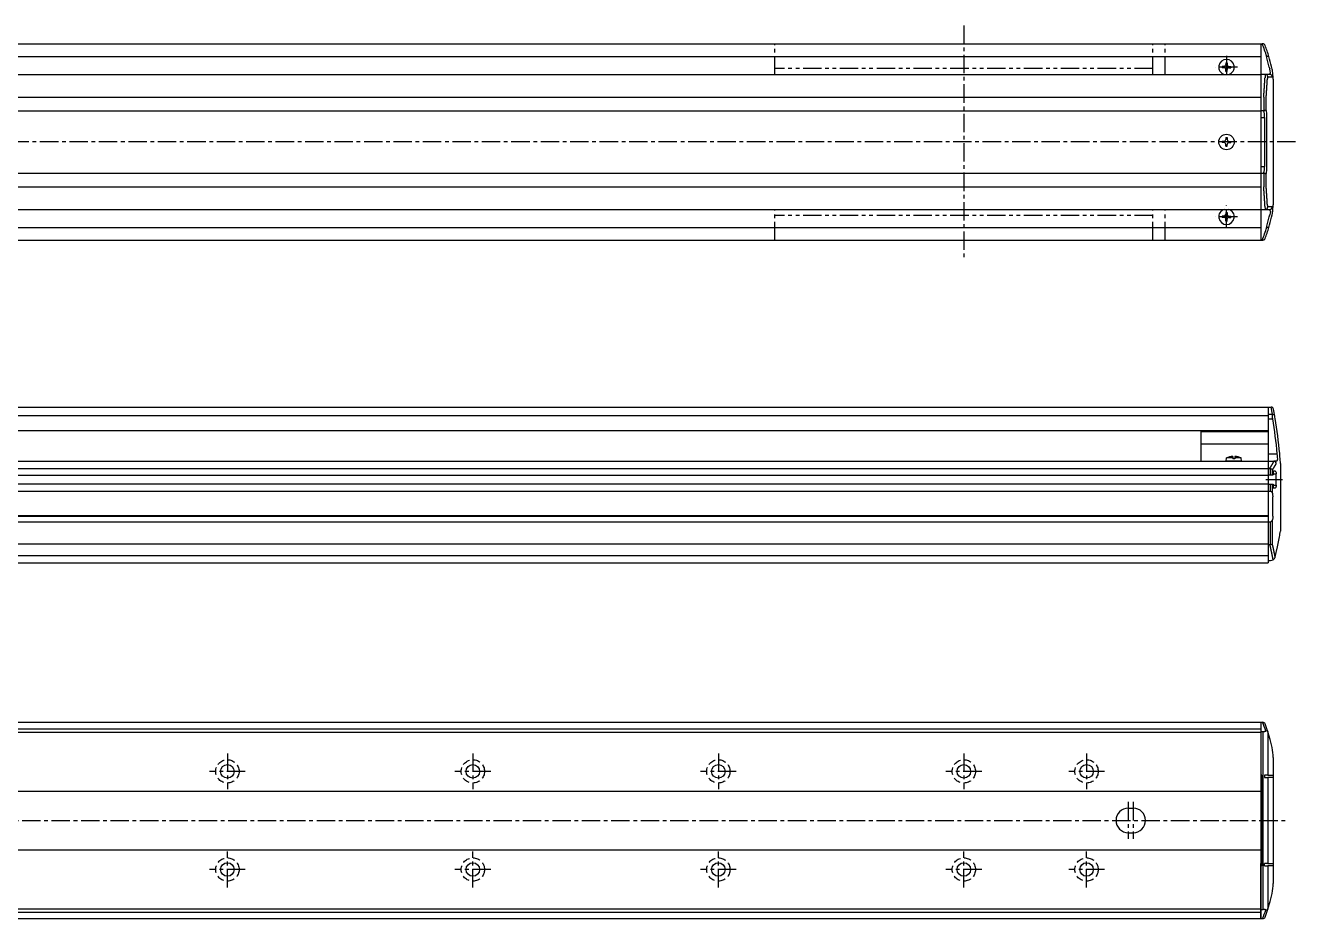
# Model space of a CAD drawing. Extents: x -708 to 334, y 167 to 576.
# Drawn here: x -183 to 334, y 212 to 576 of the extents above; entities that cross this region are included whole.
import ezdxf

# ---------------------------------------------------------------- set-up
doc = ezdxf.new("R2010")
doc.units = 0
for name, pattern in [('CENTER', [12, 7.5, -1.5, 1.5, -1.5]), ('DASHED', [4.5, 3, -1.5]), ('PHANTOM', [15, 7.5, -1.5, 1.5, -1.5, 1.5, -1.5])]:
    doc.linetypes.add(name, pattern=pattern)
doc.layers.get('0').update_dxf_attribs({"linetype": 'CONTINUOUS'})
doc.layers.add('CENTER', color=1, linetype='CENTER')

# ---------------------------------------------------------------- blocks, each defined once
blk = doc.blocks.new('DTL0004')
at = {"color": 0, "linetype": 'CONTINUOUS'}
for p, q in [((-3.15, 0), (-3.04, 1.3)), ((3.15, 0), (-3.15, 0)), ((-0.4, 1.3), (-3.04, 1.3)), ((-0.4, 1.89), (-0.4, 0.9)), ((0.4, 0.9), (-0.4, 0.9)), ((0.4, 1.89), (0.4, 0.9)), ((3.04, 1.3), (0.4, 1.3)), ((3.15, 0), (3.04, 1.3))]:
    blk.add_line(p, q, dxfattribs=at)
for start, end in [(92.8723, 112.3565), (67.6435, 87.1277)]:
    blk.add_arc((0, -6.08), 7.98, start, end, dxfattribs=at)
at = {"color": 0}
blk.add_point((0, 0), dxfattribs=at)
blk.add_point((0, 0), dxfattribs=at)

msp = doc.modelspace()

# ---------------------------------------------------------------- linework, layer by layer
at = {"color": 7, "linetype": 'CONTINUOUS'}
for p, q in [((-537.79, 568.36), (320.21, 568.36)), ((320.21, 568.36), (320.21, 488.36)), ((320.21, 568.36), (320.79, 568.36)), ((320.99, 568.36), (320.79, 568.36)), ((-223.79, 563.16), (320.21, 563.16)), ((304.46, 559.11), (304.46, 558.61)), ((305.21, 559.11), (304.46, 559.11)), ((305.96, 560.61), (305.96, 559.86)), ((305.96, 560.61), (306.46, 560.61)), ((306.46, 560.61), (306.46, 559.86)), ((307.2, 559.11), (307.96, 559.11)), ((307.96, 559.11), (307.96, 558.61)), ((322.6, 563.19), (322.45, 563.17)), ((323.59, 558.86), (323.81, 558.13)), ((324.79, 558.09), (324.57, 559.08)), ((-537.79, 555.86), (320.21, 555.86)), ((305.21, 558.61), (304.46, 558.61)), ((305.96, 557.11), (305.96, 557.87)), ((305.96, 557.11), (306.46, 557.11)), ((306.46, 557.11), (306.46, 557.87)), ((307.2, 558.61), (307.96, 558.61)), ((323.88, 555.86), (320.21, 555.86)), ((323.04, 554.86), (324.87, 554.86)), ((325.11, 555.98), (325.11, 555.99)), ((325.21, 554.01), (325.21, 502.71)), ((-537.79, 546.63), (320.21, 546.63)), ((321.39, 546.61), (321.4, 546.61)), ((321.4, 546.61), (321.4, 541.12)), ((322.38, 541.7), (322.38, 546.44)), ((-537.79, 541.1), (320.21, 541.1)), ((320.21, 541.11), (321.29, 541.11)), ((320.21, 538.36), (321.72, 538.36)), ((321.4, 541.12), (321.29, 541.11)), ((321.72, 538.36), (321.72, 518.36)), ((322.71, 518.36), (322.71, 538.36)), ((304.46, 528.61), (304.46, 528.11)), ((305.21, 528.61), (304.46, 528.61)), ((305.21, 528.11), (304.46, 528.11)), ((305.96, 530.11), (305.96, 529.36)), ((305.96, 530.11), (306.46, 530.11)), ((306.46, 530.11), (306.46, 529.36)), ((307.2, 528.61), (307.96, 528.61)), ((307.2, 528.11), (307.96, 528.11)), ((307.96, 528.61), (307.96, 528.11)), ((305.96, 526.61), (305.96, 527.37)), ((305.96, 526.61), (306.46, 526.61)), ((306.46, 526.61), (306.46, 527.37)), ((320.21, 518.36), (321.72, 518.36)), ((-537.79, 515.63), (320.21, 515.63)), ((320.21, 515.61), (321.29, 515.61)), ((321.29, 515.61), (321.4, 515.61)), ((321.4, 515.61), (321.4, 510.11)), ((322.38, 510.29), (322.38, 515.02)), ((-537.79, 510.09), (320.21, 510.09)), ((321.4, 510.11), (321.39, 510.11)), ((-537.79, 500.86), (320.21, 500.86)), ((304.46, 498.11), (304.46, 497.61)), ((305.21, 498.11), (304.46, 498.11)), ((305.21, 497.61), (304.46, 497.61)), ((305.96, 499.61), (305.96, 498.86)), ((305.96, 499.61), (306.46, 499.61)), ((305.96, 496.11), (305.96, 496.87)), ((306.46, 499.61), (306.46, 498.86)), ((306.46, 496.11), (306.46, 496.87)), ((307.2, 498.11), (307.96, 498.11)), ((307.2, 497.61), (307.96, 497.61)), ((307.96, 498.11), (307.96, 497.61)), ((320.21, 500.86), (323.88, 500.86)), ((324.87, 501.86), (323.04, 501.86)), ((323.59, 497.86), (323.81, 498.6)), ((324.57, 497.64), (324.79, 498.64)), ((325.11, 500.73), (325.11, 500.75)), ((-223.79, 493.56), (320.21, 493.56)), ((305.96, 496.11), (306.46, 496.11)), ((322.6, 493.54), (322.45, 493.56)), ((-537.79, 488.36), (320.21, 488.36)), ((320.21, 488.36), (320.79, 488.36)), ((320.79, 488.36), (320.99, 488.36)), ((-223.79, 420.28), (323.21, 420.28)), ((323.21, 420.28), (323.21, 357.78)), ((323.21, 420.28), (323.21, 410.78)), ((323.21, 420.28), (324.39, 420.28)), ((323.21, 420.28), (323.21, 410.78)), ((324.4, 420.28), (324.39, 420.28)), ((-223.79, 416.92), (323.21, 416.92)), ((323.21, 417.39), (324.9, 417.39)), ((323.21, 415.51), (325.06, 415.51)), ((-223.79, 410.78), (323.21, 410.78)), ((295.71, 410.78), (295.71, 398.28)), ((295.71, 410.31), (323.21, 410.31)), ((295.71, 405.32), (323.21, 405.32)), ((323.21, 401.28), (326.88, 401.28)), ((328.11, 398.6), (328.11, 398.59)), ((-537.79, 398.28), (323.21, 398.28)), ((-537.79, 395.28), (323.21, 395.28)), ((323.21, 398.28), (325.45, 398.28)), ((323.21, 398.28), (323.21, 356.78)), ((323.21, 395.28), (323.79, 395.28)), ((323.79, 395.28), (323.99, 395.26)), ((323.99, 395.26), (323.99, 392.68)), ((324.92, 392.68), (324.92, 394.7)), ((326.12, 394.13), (325.17, 394.13)), ((325.17, 394.13), (325.17, 392.68)), ((326.59, 398.28), (325.45, 398.28)), ((325.45, 398.28), (325.6, 398.27)), ((326.81, 398.37), (326.59, 398.28)), ((328.21, 397.28), (328.21, 369.78)), ((-537.79, 392.53), (323.21, 392.53)), ((-537.79, 389.03), (323.21, 389.03)), ((323.21, 392.68), (325.17, 392.68)), ((323.21, 388.88), (325.17, 388.88)), ((323.99, 388.88), (323.99, 386.02)), ((324.92, 385.21), (324.92, 388.88)), ((325.17, 393.13), (326.44, 393.13)), ((325.17, 388.88), (325.17, 387.43)), ((325.17, 388.43), (326.44, 388.43)), ((326.44, 388.43), (326.44, 393.13)), ((-537.79, 386.02), (323.21, 386.02)), ((323.21, 386.02), (323.99, 386.02)), ((325.06, 375.78), (325.06, 383.78)), ((325.17, 387.43), (326.12, 387.43)), ((-537.79, 376.08), (323.21, 376.08)), ((-537.79, 375.78), (323.21, 375.78)), ((-537.79, 373.54), (323.21, 373.54)), ((323.21, 373.54), (323.99, 373.54)), ((323.99, 373.54), (323.99, 364.28)), ((324.92, 364.55), (324.92, 374.35)), ((-537.79, 364.55), (323.21, 364.55)), ((323.21, 364.28), (323.93, 364.28)), ((323.99, 364.28), (323.93, 364.28)), ((-537.79, 359.78), (323.21, 359.78)), ((323.21, 357.78), (324.15, 357.78)), ((326.09, 359.31), (326.05, 359.17)), ((-537.79, 356.78), (323.21, 356.78)), ((-537.79, 291.83), (320.21, 291.83)), ((320.21, 291.83), (320.21, 211.83)), ((320.21, 291.83), (320.21, 269.38)), ((320.21, 291.83), (320.93, 291.83)), ((320.93, 291.83), (320.99, 291.83)), ((-537.79, 289.23), (320.21, 289.23)), ((-537.79, 287.83), (320.21, 287.83)), ((320.21, 288.08), (321.15, 288.08)), ((321.15, 215.58), (321.15, 288.08)), ((323.05, 288.04), (323.09, 287.91)), ((323.09, 287.91), (323.09, 270.33)), ((325.21, 277.48), (325.21, 226.18)), ((320.66, 270.33), (320.21, 270.33)), ((320.21, 269.38), (320.66, 269.37)), ((320.66, 270.33), (320.66, 233.33)), ((323.09, 270.33), (321.71, 270.33)), ((321.71, 270.33), (321.71, 269.33)), ((321.71, 269.33), (323.09, 269.33)), ((323.09, 270.33), (325.04, 270.33)), ((323.09, 269.33), (323.09, 234.33)), ((325.04, 269.33), (323.09, 269.33)), ((325.04, 270.33), (325.21, 270.27)), ((325.21, 269.27), (325.04, 269.33)), ((-537.79, 263.83), (320.21, 263.83)), ((266.21, 256.83), (268.21, 256.83)), ((266.21, 246.83), (268.21, 246.83)), ((-537.79, 239.83), (320.21, 239.83)), ((320.66, 234.29), (320.21, 234.28)), ((320.21, 211.83), (320.21, 234.28)), ((320.66, 233.33), (320.21, 233.33)), ((323.09, 234.33), (321.71, 234.33)), ((321.71, 233.33), (321.71, 234.33)), ((321.71, 233.33), (323.09, 233.33)), ((323.09, 234.33), (325.04, 234.33)), ((323.09, 233.33), (323.09, 215.75)), ((325.04, 233.33), (323.09, 233.33)), ((325.04, 234.33), (325.21, 234.39)), ((325.21, 233.39), (325.04, 233.33)), ((-537.79, 215.83), (320.21, 215.83)), ((-537.79, 214.43), (320.21, 214.43)), ((320.21, 215.58), (321.15, 215.58)), ((323.09, 215.75), (323.05, 215.62)), ((-537.79, 211.83), (320.21, 211.83)), ((320.21, 211.83), (320.93, 211.83)), ((320.99, 211.83), (320.93, 211.83))]:
    msp.add_line(p, q, dxfattribs=at)
at = {"color": 3, "linetype": 'PHANTOM'}
for p, q in [((122.21, 555.86), (122.21, 568.36)), ((276.21, 555.86), (276.21, 568.36)), ((281.21, 555.86), (281.21, 568.36)), ((276.21, 558.36), (122.21, 558.36)), ((122.21, 488.36), (122.21, 500.86)), ((276.21, 498.36), (122.21, 498.36)), ((276.21, 488.36), (276.21, 500.86)), ((281.21, 488.36), (281.21, 500.86))]:
    msp.add_line(p, q, dxfattribs=at)
at = {"color": 7, "linetype": 'CONTINUOUS'}
for points in [[(323.49, 563.19), (323.49, 563.19), (323.48, 563.21), (323.37, 563.27), (323.17, 563.28), (322.9, 563.25), (322.6, 563.19)], [(324.11, 556.67), (324.02, 557.22), (323.81, 558.13)], [(324.11, 500.06), (324.02, 499.5), (323.81, 498.6)], [(323.49, 493.54), (323.49, 493.54), (323.48, 493.52), (323.37, 493.46), (323.17, 493.45), (322.9, 493.48), (322.6, 493.54)], [(325.06, 415.51), (325.02, 415.94), (324.97, 416.56), (324.93, 417.06), (324.9, 417.39)], [(326.81, 398.37), (327.02, 398.77), (327.11, 399.24)], [(326.12, 394.13), (326.13, 394.13), (326.24, 394.06), (326.33, 393.89), (326.39, 393.65), (326.43, 393.36), (326.44, 393.13)], [(326.44, 388.43), (326.43, 388.33), (326.41, 388.01), (326.35, 387.72), (326.25, 387.52), (326.15, 387.43), (326.12, 387.43)], [(324.92, 385.21), (325, 384.72), (325.06, 383.78)], [(325.06, 375.78), (325.04, 375.24), (324.92, 374.35)], [(326.09, 359.31), (327.01, 363.4), (327.79, 367.36)], [(323.05, 288.04), (323.01, 288.14), (322.86, 288.27), (322.6, 288.32), (322.21, 288.25)], [(324.79, 281.56), (324.01, 284.83), (323.09, 287.91)], [(323.09, 215.75), (324.01, 218.84), (324.79, 222.1)], [(322.21, 215.41), (322.42, 215.35), (322.73, 215.35), (322.95, 215.45), (323.05, 215.62)]]:
    msp.add_lwpolyline(points, dxfattribs=at)
for points in [[(321.39, 546.61, 0), (321.39, 546.68, 0), (321.39, 546.74, 0), (321.4, 546.8, 0), (321.4, 546.86, 0), (321.41, 546.92, 0), (321.41, 546.99, 0), (321.42, 547.05, 0), (321.42, 547.11, 0), (321.42, 547.17, 0), (321.43, 547.23, 0), (321.43, 547.29, 0), (321.44, 547.36, 0), (321.44, 547.42, 0), (321.44, 547.48, 0), (321.45, 547.54, 0), (321.45, 547.6, 0), (321.46, 547.67, 0), (321.46, 547.73, 0), (321.46, 547.79, 0), (321.47, 547.85, 0), (321.47, 547.91, 0), (321.48, 547.98, 0), (321.48, 548.04, 0), (321.49, 548.1, 0), (321.49, 548.16, 0), (321.49, 548.22, 0), (321.5, 548.29, 0), (321.5, 548.35, 0), (321.51, 548.41, 0), (321.51, 548.47, 0), (321.51, 548.53, 0), (321.52, 548.6, 0), (321.52, 548.66, 0), (321.53, 548.72, 0), (321.53, 548.78, 0), (321.53, 548.84, 0), (321.54, 548.9, 0), (321.54, 548.97, 0), (321.55, 549.03, 0), (321.55, 549.09, 0), (321.56, 549.15, 0), (321.56, 549.22, 0), (321.56, 549.28, 0), (321.57, 549.34, 0), (321.57, 549.4, 0), (321.57, 549.46, 0), (321.58, 549.52, 0), (321.58, 549.59, 0), (321.59, 549.65, 0), (321.59, 549.71, 0), (321.6, 549.77, 0), (321.6, 549.84, 0), (321.6, 549.9, 0), (321.61, 549.96, 0), (321.61, 550.02, 0), (321.62, 550.08, 0), (321.62, 550.14, 0), (321.62, 550.21, 0), (321.63, 550.27, 0), (321.63, 550.33, 0), (321.63, 550.39, 0), (321.64, 550.45, 0), (321.64, 550.52, 0), (321.65, 550.58, 0), (321.65, 550.64, 0), (321.65, 550.7, 0), (321.66, 550.76, 0), (321.66, 550.83, 0), (321.67, 550.89, 0), (321.67, 550.95, 0), (321.68, 551.01, 0), (321.68, 551.07, 0), (321.68, 551.14, 0), (321.69, 551.2, 0), (321.69, 551.26, 0), (321.69, 551.32, 0), (321.7, 551.38, 0), (321.7, 551.45, 0), (321.71, 551.51, 0), (321.71, 551.57, 0), (321.71, 551.63, 0), (321.72, 551.69, 0), (321.72, 551.76, 0), (321.73, 551.82, 0), (321.73, 551.88, 0), (321.74, 551.94, 0), (321.74, 552, 0), (321.74, 552.07, 0), (321.75, 552.13, 0), (321.75, 552.19, 0), (321.75, 552.25, 0), (321.76, 552.31, 0), (321.76, 552.38, 0), (321.77, 552.44, 0), (321.77, 552.5, 0), (321.77, 552.56, 0), (321.78, 552.62, 0), (321.78, 552.69, 0), (321.79, 552.75, 0), (321.79, 552.81, 0), (321.79, 552.87, 0), (321.8, 552.93, 0), (321.8, 553, 0), (321.81, 553.06, 0), (321.81, 553.12, 0), (321.81, 553.18, 0), (321.82, 553.24, 0), (321.82, 553.31, 0), (321.82, 553.37, 0), (321.83, 553.43, 0), (321.83, 553.49, 0), (321.84, 553.55, 0), (321.84, 553.62, 0), (321.84, 553.68, 0), (321.85, 553.74, 0), (321.85, 553.8, 0), (321.86, 553.87, 0), (321.86, 553.93, 0), (321.86, 553.99, 0), (321.87, 554.05, 0), (321.87, 554.11, 0), (321.88, 554.17, 0), (321.88, 554.24, 0), (321.88, 554.3, 0), (321.89, 554.36, 0), (321.89, 554.42, 0), (321.89, 554.49, 0), (321.9, 554.55, 0)], [(322.38, 546.44, 0), (322.38, 546.5, 0), (322.39, 546.56, 0), (322.39, 546.62, 0), (322.4, 546.68, 0), (322.4, 546.74, 0), (322.4, 546.8, 0), (322.41, 546.86, 0), (322.41, 546.92, 0), (322.42, 546.98, 0), (322.42, 547.04, 0), (322.43, 547.1, 0), (322.43, 547.16, 0), (322.43, 547.23, 0), (322.44, 547.29, 0), (322.44, 547.35, 0), (322.45, 547.41, 0), (322.45, 547.47, 0), (322.45, 547.53, 0), (322.46, 547.59, 0), (322.46, 547.65, 0), (322.47, 547.71, 0), (322.47, 547.77, 0), (322.47, 547.83, 0), (322.48, 547.89, 0), (322.48, 547.95, 0), (322.49, 548.01, 0), (322.49, 548.07, 0), (322.49, 548.13, 0), (322.5, 548.2, 0), (322.5, 548.26, 0), (322.51, 548.32, 0), (322.51, 548.38, 0), (322.51, 548.44, 0), (322.52, 548.5, 0), (322.52, 548.56, 0), (322.53, 548.62, 0), (322.53, 548.68, 0), (322.53, 548.74, 0), (322.54, 548.8, 0), (322.54, 548.86, 0), (322.55, 548.92, 0), (322.55, 548.98, 0), (322.55, 549.04, 0), (322.56, 549.11, 0), (322.56, 549.17, 0), (322.57, 549.23, 0), (322.57, 549.29, 0), (322.57, 549.35, 0), (322.58, 549.41, 0), (322.58, 549.47, 0), (322.59, 549.53, 0), (322.59, 549.59, 0), (322.59, 549.65, 0), (322.6, 549.71, 0), (322.6, 549.77, 0), (322.61, 549.83, 0), (322.61, 549.89, 0), (322.61, 549.96, 0), (322.62, 550.02, 0), (322.62, 550.08, 0), (322.63, 550.14, 0), (322.63, 550.2, 0), (322.63, 550.26, 0), (322.64, 550.32, 0), (322.64, 550.38, 0), (322.64, 550.44, 0), (322.65, 550.5, 0), (322.65, 550.56, 0), (322.66, 550.62, 0), (322.66, 550.68, 0), (322.67, 550.74, 0), (322.67, 550.8, 0), (322.67, 550.87, 0), (322.68, 550.93, 0), (322.68, 550.99, 0), (322.68, 551.05, 0), (322.69, 551.11, 0), (322.69, 551.17, 0), (322.7, 551.23, 0), (322.7, 551.29, 0), (322.7, 551.35, 0), (322.71, 551.41, 0), (322.71, 551.47, 0), (322.72, 551.53, 0), (322.72, 551.59, 0), (322.72, 551.65, 0), (322.73, 551.71, 0), (322.73, 551.78, 0), (322.74, 551.84, 0), (322.74, 551.9, 0), (322.74, 551.96, 0), (322.75, 552.02, 0), (322.75, 552.08, 0), (322.75, 552.14, 0), (322.76, 552.2, 0), (322.76, 552.26, 0), (322.77, 552.32, 0), (322.77, 552.38, 0), (322.77, 552.44, 0), (322.78, 552.5, 0), (322.78, 552.57, 0), (322.79, 552.63, 0), (322.79, 552.69, 0), (322.79, 552.75, 0), (322.8, 552.81, 0), (322.8, 552.87, 0), (322.8, 552.93, 0), (322.81, 552.99, 0), (322.81, 553.05, 0), (322.82, 553.11, 0), (322.82, 553.17, 0), (322.82, 553.23, 0), (322.83, 553.29, 0), (322.83, 553.35, 0), (322.83, 553.42, 0), (322.84, 553.48, 0), (322.84, 553.54, 0), (322.85, 553.6, 0), (322.85, 553.66, 0), (322.85, 553.72, 0), (322.86, 553.78, 0), (322.86, 553.84, 0), (322.87, 553.9, 0), (322.87, 553.96, 0), (322.87, 554.02, 0), (322.88, 554.08, 0), (322.88, 554.14, 0), (322.88, 554.21, 0)], [(321.9, 502.18, 0), (321.89, 502.24, 0), (321.89, 502.3, 0), (321.89, 502.37, 0), (321.88, 502.43, 0), (321.88, 502.49, 0), (321.88, 502.55, 0), (321.87, 502.61, 0), (321.87, 502.68, 0), (321.86, 502.74, 0), (321.86, 502.8, 0), (321.86, 502.86, 0), (321.85, 502.92, 0), (321.85, 502.99, 0), (321.84, 503.05, 0), (321.84, 503.11, 0), (321.84, 503.17, 0), (321.83, 503.24, 0), (321.83, 503.3, 0), (321.82, 503.36, 0), (321.82, 503.42, 0), (321.82, 503.48, 0), (321.81, 503.54, 0), (321.81, 503.61, 0), (321.81, 503.67, 0), (321.8, 503.73, 0), (321.8, 503.79, 0), (321.79, 503.85, 0), (321.79, 503.92, 0), (321.79, 503.98, 0), (321.78, 504.04, 0), (321.78, 504.1, 0), (321.77, 504.17, 0), (321.77, 504.23, 0), (321.77, 504.29, 0), (321.76, 504.35, 0), (321.76, 504.41, 0), (321.75, 504.48, 0), (321.75, 504.54, 0), (321.75, 504.6, 0), (321.74, 504.66, 0), (321.74, 504.72, 0), (321.74, 504.79, 0), (321.73, 504.85, 0), (321.73, 504.91, 0), (321.72, 504.97, 0), (321.72, 505.03, 0), (321.71, 505.1, 0), (321.71, 505.16, 0), (321.71, 505.22, 0), (321.7, 505.28, 0), (321.7, 505.34, 0), (321.69, 505.4, 0), (321.69, 505.47, 0), (321.69, 505.53, 0), (321.68, 505.59, 0), (321.68, 505.65, 0), (321.68, 505.71, 0), (321.67, 505.78, 0), (321.67, 505.84, 0), (321.66, 505.9, 0), (321.66, 505.96, 0), (321.65, 506.02, 0), (321.65, 506.09, 0), (321.65, 506.15, 0), (321.64, 506.21, 0), (321.64, 506.27, 0), (321.63, 506.33, 0), (321.63, 506.4, 0), (321.63, 506.46, 0), (321.62, 506.52, 0), (321.62, 506.58, 0), (321.62, 506.64, 0), (321.61, 506.71, 0), (321.61, 506.77, 0), (321.6, 506.83, 0), (321.6, 506.89, 0), (321.6, 506.95, 0), (321.59, 507.02, 0), (321.59, 507.08, 0), (321.58, 507.14, 0), (321.58, 507.2, 0), (321.57, 507.26, 0), (321.57, 507.33, 0), (321.57, 507.39, 0), (321.56, 507.45, 0), (321.56, 507.51, 0), (321.56, 507.57, 0), (321.55, 507.64, 0), (321.55, 507.7, 0), (321.54, 507.76, 0), (321.54, 507.82, 0), (321.53, 507.88, 0), (321.53, 507.95, 0), (321.53, 508.01, 0), (321.52, 508.07, 0), (321.52, 508.13, 0), (321.51, 508.19, 0), (321.51, 508.26, 0), (321.51, 508.32, 0), (321.5, 508.38, 0), (321.5, 508.44, 0), (321.49, 508.5, 0), (321.49, 508.57, 0), (321.49, 508.63, 0), (321.48, 508.69, 0), (321.48, 508.75, 0), (321.47, 508.81, 0), (321.47, 508.88, 0), (321.46, 508.94, 0), (321.46, 509, 0), (321.46, 509.06, 0), (321.45, 509.12, 0), (321.45, 509.18, 0), (321.44, 509.25, 0), (321.44, 509.31, 0), (321.44, 509.37, 0), (321.43, 509.43, 0), (321.43, 509.49, 0), (321.42, 509.56, 0), (321.42, 509.62, 0), (321.42, 509.68, 0), (321.41, 509.74, 0), (321.41, 509.8, 0), (321.4, 509.87, 0), (321.4, 509.93, 0), (321.39, 509.99, 0), (321.39, 510.05, 0), (321.39, 510.11, 0)], [(322.88, 502.52, 0), (322.88, 502.58, 0), (322.88, 502.64, 0), (322.87, 502.7, 0), (322.87, 502.76, 0), (322.87, 502.83, 0), (322.86, 502.89, 0), (322.86, 502.95, 0), (322.85, 503.01, 0), (322.85, 503.07, 0), (322.85, 503.13, 0), (322.84, 503.19, 0), (322.84, 503.25, 0), (322.83, 503.31, 0), (322.83, 503.37, 0), (322.83, 503.43, 0), (322.82, 503.49, 0), (322.82, 503.55, 0), (322.82, 503.62, 0), (322.81, 503.68, 0), (322.81, 503.74, 0), (322.8, 503.8, 0), (322.8, 503.86, 0), (322.8, 503.92, 0), (322.79, 503.98, 0), (322.79, 504.04, 0), (322.79, 504.1, 0), (322.78, 504.16, 0), (322.78, 504.22, 0), (322.77, 504.28, 0), (322.77, 504.34, 0), (322.77, 504.4, 0), (322.76, 504.47, 0), (322.76, 504.53, 0), (322.75, 504.59, 0), (322.75, 504.65, 0), (322.75, 504.71, 0), (322.74, 504.77, 0), (322.74, 504.83, 0), (322.74, 504.89, 0), (322.73, 504.95, 0), (322.73, 505.01, 0), (322.72, 505.07, 0), (322.72, 505.13, 0), (322.72, 505.19, 0), (322.71, 505.25, 0), (322.71, 505.32, 0), (322.7, 505.38, 0), (322.7, 505.44, 0), (322.7, 505.5, 0), (322.69, 505.56, 0), (322.69, 505.62, 0), (322.68, 505.68, 0), (322.68, 505.74, 0), (322.68, 505.8, 0), (322.67, 505.86, 0), (322.67, 505.92, 0), (322.67, 505.98, 0), (322.66, 506.04, 0), (322.66, 506.11, 0), (322.65, 506.17, 0), (322.65, 506.23, 0), (322.64, 506.29, 0), (322.64, 506.35, 0), (322.64, 506.41, 0), (322.63, 506.47, 0), (322.63, 506.53, 0), (322.63, 506.59, 0), (322.62, 506.65, 0), (322.62, 506.71, 0), (322.61, 506.77, 0), (322.61, 506.83, 0), (322.61, 506.89, 0), (322.6, 506.95, 0), (322.6, 507.01, 0), (322.59, 507.08, 0), (322.59, 507.14, 0), (322.59, 507.2, 0), (322.58, 507.26, 0), (322.58, 507.32, 0), (322.57, 507.38, 0), (322.57, 507.44, 0), (322.57, 507.5, 0), (322.56, 507.56, 0), (322.56, 507.62, 0), (322.55, 507.68, 0), (322.55, 507.74, 0), (322.55, 507.8, 0), (322.54, 507.87, 0), (322.54, 507.93, 0), (322.53, 507.99, 0), (322.53, 508.05, 0), (322.53, 508.11, 0), (322.52, 508.17, 0), (322.52, 508.23, 0), (322.51, 508.29, 0), (322.51, 508.35, 0), (322.51, 508.41, 0), (322.5, 508.47, 0), (322.5, 508.53, 0), (322.49, 508.59, 0), (322.49, 508.65, 0), (322.49, 508.71, 0), (322.48, 508.77, 0), (322.48, 508.83, 0), (322.47, 508.9, 0), (322.47, 508.96, 0), (322.47, 509.02, 0), (322.46, 509.08, 0), (322.46, 509.14, 0), (322.45, 509.2, 0), (322.45, 509.26, 0), (322.45, 509.32, 0), (322.44, 509.38, 0), (322.44, 509.44, 0), (322.43, 509.5, 0), (322.43, 509.56, 0), (322.43, 509.62, 0), (322.42, 509.68, 0), (322.42, 509.75, 0), (322.41, 509.8, 0), (322.41, 509.87, 0), (322.4, 509.93, 0), (322.4, 509.99, 0), (322.4, 510.05, 0), (322.39, 510.11, 0), (322.39, 510.17, 0), (322.38, 510.23, 0), (322.38, 510.29, 0)], [(323.79, 395.28, 0), (323.81, 395.3, 0), (323.82, 395.33, 0), (323.84, 395.35, 0), (323.85, 395.37, 0), (323.87, 395.39, 0), (323.88, 395.42, 0), (323.9, 395.44, 0), (323.92, 395.46, 0), (323.93, 395.49, 0), (323.95, 395.51, 0), (323.96, 395.53, 0), (323.98, 395.56, 0), (324, 395.58, 0), (324.01, 395.6, 0), (324.03, 395.62, 0), (324.04, 395.65, 0), (324.06, 395.67, 0), (324.07, 395.69, 0), (324.09, 395.72, 0), (324.1, 395.74, 0), (324.12, 395.76, 0), (324.13, 395.79, 0), (324.15, 395.81, 0), (324.16, 395.83, 0), (324.18, 395.86, 0), (324.19, 395.88, 0), (324.21, 395.9, 0), (324.23, 395.93, 0), (324.24, 395.95, 0), (324.26, 395.97, 0), (324.27, 396, 0), (324.29, 396.02, 0), (324.3, 396.04, 0), (324.32, 396.06, 0), (324.33, 396.09, 0), (324.35, 396.11, 0), (324.36, 396.13, 0), (324.38, 396.16, 0), (324.39, 396.18, 0), (324.4, 396.2, 0), (324.42, 396.23, 0), (324.44, 396.25, 0), (324.45, 396.27, 0), (324.46, 396.3, 0), (324.48, 396.32, 0), (324.49, 396.34, 0), (324.51, 396.37, 0), (324.52, 396.39, 0), (324.54, 396.41, 0), (324.55, 396.44, 0), (324.57, 396.46, 0), (324.58, 396.48, 0), (324.6, 396.51, 0), (324.61, 396.53, 0), (324.62, 396.55, 0), (324.64, 396.58, 0), (324.65, 396.6, 0), (324.67, 396.62, 0), (324.68, 396.65, 0), (324.7, 396.67, 0), (324.71, 396.69, 0), (324.72, 396.72, 0), (324.74, 396.74, 0), (324.75, 396.76, 0), (324.77, 396.79, 0), (324.78, 396.81, 0), (324.79, 396.83, 0), (324.81, 396.86, 0), (324.82, 396.88, 0), (324.84, 396.9, 0), (324.85, 396.93, 0), (324.86, 396.95, 0), (324.88, 396.97, 0), (324.89, 397, 0), (324.91, 397.02, 0), (324.92, 397.04, 0), (324.93, 397.07, 0), (324.95, 397.09, 0), (324.96, 397.11, 0), (324.98, 397.14, 0), (324.99, 397.16, 0), (325, 397.18, 0), (325.01, 397.21, 0), (325.03, 397.23, 0), (325.04, 397.25, 0), (325.06, 397.28, 0), (325.07, 397.3, 0), (325.08, 397.32, 0), (325.1, 397.35, 0), (325.11, 397.37, 0), (325.12, 397.39, 0), (325.14, 397.42, 0), (325.15, 397.44, 0), (325.16, 397.47, 0), (325.18, 397.49, 0), (325.19, 397.51, 0), (325.2, 397.54, 0), (325.21, 397.56, 0), (325.23, 397.58, 0), (325.24, 397.61, 0), (325.25, 397.63, 0), (325.27, 397.65, 0), (325.28, 397.68, 0), (325.29, 397.7, 0), (325.31, 397.73, 0), (325.32, 397.75, 0), (325.33, 397.77, 0), (325.35, 397.8, 0), (325.36, 397.82, 0), (325.37, 397.84, 0), (325.38, 397.87, 0), (325.4, 397.89, 0), (325.41, 397.91, 0), (325.42, 397.94, 0), (325.43, 397.96, 0), (325.45, 397.99, 0), (325.46, 398.01, 0), (325.47, 398.03, 0), (325.48, 398.06, 0), (325.5, 398.08, 0), (325.51, 398.1, 0), (325.52, 398.13, 0), (325.53, 398.15, 0), (325.55, 398.17, 0), (325.56, 398.2, 0), (325.57, 398.22, 0), (325.58, 398.25, 0), (325.6, 398.27, 0)], [(324.92, 394.7, 0), (324.93, 394.72, 0), (324.95, 394.74, 0), (324.96, 394.76, 0), (324.97, 394.78, 0), (324.99, 394.8, 0), (325, 394.82, 0), (325.01, 394.84, 0), (325.03, 394.86, 0), (325.04, 394.88, 0), (325.05, 394.9, 0), (325.07, 394.92, 0), (325.08, 394.94, 0), (325.1, 394.96, 0), (325.11, 394.98, 0), (325.12, 395, 0), (325.13, 395.02, 0), (325.15, 395.04, 0), (325.16, 395.06, 0), (325.18, 395.08, 0), (325.19, 395.1, 0), (325.2, 395.12, 0), (325.21, 395.14, 0), (325.23, 395.16, 0), (325.24, 395.18, 0), (325.25, 395.2, 0), (325.27, 395.22, 0), (325.28, 395.24, 0), (325.29, 395.26, 0), (325.31, 395.28, 0), (325.32, 395.3, 0), (325.33, 395.32, 0), (325.35, 395.34, 0), (325.36, 395.36, 0), (325.37, 395.38, 0), (325.38, 395.4, 0), (325.4, 395.42, 0), (325.41, 395.44, 0), (325.42, 395.46, 0), (325.44, 395.48, 0), (325.45, 395.5, 0), (325.46, 395.52, 0), (325.47, 395.54, 0), (325.49, 395.56, 0), (325.5, 395.58, 0), (325.51, 395.6, 0), (325.52, 395.62, 0), (325.54, 395.64, 0), (325.55, 395.66, 0), (325.56, 395.68, 0), (325.57, 395.7, 0), (325.59, 395.72, 0), (325.6, 395.74, 0), (325.61, 395.76, 0), (325.62, 395.78, 0), (325.64, 395.8, 0), (325.65, 395.82, 0), (325.66, 395.84, 0), (325.68, 395.86, 0), (325.69, 395.88, 0), (325.7, 395.9, 0), (325.71, 395.92, 0), (325.73, 395.94, 0), (325.74, 395.96, 0), (325.75, 395.98, 0), (325.76, 396, 0), (325.77, 396.02, 0), (325.79, 396.04, 0), (325.8, 396.06, 0), (325.81, 396.08, 0), (325.82, 396.1, 0), (325.83, 396.12, 0), (325.85, 396.14, 0), (325.86, 396.16, 0), (325.87, 396.18, 0), (325.88, 396.2, 0), (325.89, 396.22, 0), (325.91, 396.24, 0), (325.92, 396.26, 0), (325.93, 396.29, 0), (325.94, 396.31, 0), (325.95, 396.32, 0), (325.97, 396.35, 0), (325.98, 396.37, 0), (325.99, 396.39, 0), (326, 396.41, 0), (326.01, 396.43, 0), (326.02, 396.45, 0), (326.04, 396.47, 0), (326.05, 396.49, 0), (326.06, 396.51, 0), (326.07, 396.53, 0), (326.08, 396.55, 0), (326.1, 396.57, 0), (326.11, 396.59, 0), (326.12, 396.61, 0), (326.13, 396.63, 0), (326.14, 396.65, 0), (326.15, 396.67, 0), (326.16, 396.69, 0), (326.18, 396.71, 0), (326.19, 396.73, 0), (326.2, 396.75, 0), (326.21, 396.77, 0), (326.22, 396.79, 0), (326.23, 396.81, 0), (326.25, 396.83, 0), (326.26, 396.85, 0), (326.27, 396.87, 0), (326.28, 396.89, 0), (326.29, 396.91, 0), (326.3, 396.93, 0), (326.31, 396.95, 0), (326.32, 396.97, 0), (326.33, 396.99, 0), (326.35, 397.01, 0), (326.36, 397.04, 0), (326.37, 397.06, 0), (326.38, 397.08, 0), (326.39, 397.1, 0), (326.4, 397.12, 0), (326.41, 397.14, 0), (326.42, 397.16, 0), (326.43, 397.18, 0), (326.44, 397.2, 0), (326.46, 397.22, 0), (326.47, 397.24, 0), (326.48, 397.26, 0), (326.49, 397.28, 0)], [(325.21, 358.09, 0), (325.2, 358.13, 0), (325.19, 358.18, 0), (325.19, 358.23, 0), (325.18, 358.28, 0), (325.17, 358.33, 0), (325.16, 358.38, 0), (325.15, 358.43, 0), (325.14, 358.48, 0), (325.13, 358.53, 0), (325.12, 358.57, 0), (325.11, 358.62, 0), (325.1, 358.67, 0), (325.09, 358.72, 0), (325.08, 358.77, 0), (325.07, 358.82, 0), (325.07, 358.87, 0), (325.06, 358.92, 0), (325.05, 358.97, 0), (325.04, 359.01, 0), (325.03, 359.06, 0), (325.02, 359.11, 0), (325.01, 359.16, 0), (325, 359.21, 0), (324.99, 359.26, 0), (324.98, 359.31, 0), (324.97, 359.36, 0), (324.96, 359.4, 0), (324.95, 359.45, 0), (324.94, 359.5, 0), (324.93, 359.55, 0), (324.93, 359.6, 0), (324.92, 359.65, 0), (324.9, 359.7, 0), (324.9, 359.75, 0), (324.89, 359.79, 0), (324.88, 359.84, 0), (324.87, 359.89, 0), (324.86, 359.94, 0), (324.85, 359.99, 0), (324.84, 360.04, 0), (324.83, 360.09, 0), (324.82, 360.13, 0), (324.81, 360.18, 0), (324.8, 360.23, 0), (324.79, 360.28, 0), (324.78, 360.33, 0), (324.77, 360.38, 0), (324.76, 360.43, 0), (324.75, 360.47, 0), (324.74, 360.52, 0), (324.73, 360.57, 0), (324.72, 360.62, 0), (324.71, 360.67, 0), (324.7, 360.72, 0), (324.69, 360.76, 0), (324.68, 360.81, 0), (324.67, 360.86, 0), (324.66, 360.91, 0), (324.65, 360.96, 0), (324.64, 361.01, 0), (324.63, 361.06, 0), (324.62, 361.1, 0), (324.61, 361.15, 0), (324.6, 361.2, 0), (324.59, 361.25, 0), (324.58, 361.3, 0), (324.57, 361.35, 0), (324.56, 361.39, 0), (324.55, 361.44, 0), (324.54, 361.49, 0), (324.53, 361.54, 0), (324.52, 361.59, 0), (324.51, 361.64, 0), (324.5, 361.68, 0), (324.49, 361.73, 0), (324.48, 361.78, 0), (324.47, 361.83, 0), (324.46, 361.88, 0), (324.45, 361.93, 0), (324.44, 361.97, 0), (324.43, 362.02, 0), (324.42, 362.07, 0), (324.41, 362.12, 0), (324.4, 362.17, 0), (324.39, 362.21, 0), (324.38, 362.26, 0), (324.37, 362.31, 0), (324.36, 362.36, 0), (324.35, 362.41, 0), (324.34, 362.46, 0), (324.33, 362.5, 0), (324.32, 362.55, 0), (324.31, 362.6, 0), (324.3, 362.65, 0), (324.29, 362.7, 0), (324.28, 362.75, 0), (324.26, 362.79, 0), (324.25, 362.84, 0), (324.25, 362.89, 0), (324.23, 362.94, 0), (324.22, 362.99, 0), (324.21, 363.03, 0), (324.2, 363.08, 0), (324.19, 363.13, 0), (324.18, 363.18, 0), (324.17, 363.23, 0), (324.16, 363.27, 0), (324.15, 363.32, 0), (324.14, 363.37, 0), (324.13, 363.42, 0), (324.12, 363.47, 0), (324.11, 363.51, 0), (324.1, 363.56, 0), (324.09, 363.61, 0), (324.07, 363.66, 0), (324.06, 363.7, 0), (324.05, 363.75, 0), (324.04, 363.8, 0), (324.03, 363.85, 0), (324.02, 363.9, 0), (324.01, 363.94, 0), (324, 363.99, 0), (323.99, 364.04, 0), (323.98, 364.09, 0), (323.97, 364.14, 0), (323.96, 364.18, 0), (323.95, 364.23, 0), (323.94, 364.28, 0)], [(326.05, 359.17, 0), (326.05, 359.21, 0), (326.04, 359.25, 0), (326.03, 359.3, 0), (326.02, 359.34, 0), (326.01, 359.38, 0), (326, 359.43, 0), (326, 359.47, 0), (325.99, 359.51, 0), (325.98, 359.55, 0), (325.97, 359.59, 0), (325.96, 359.64, 0), (325.95, 359.68, 0), (325.95, 359.72, 0), (325.94, 359.76, 0), (325.93, 359.81, 0), (325.92, 359.85, 0), (325.91, 359.89, 0), (325.9, 359.93, 0), (325.9, 359.98, 0), (325.89, 360.02, 0), (325.88, 360.06, 0), (325.87, 360.1, 0), (325.86, 360.14, 0), (325.85, 360.19, 0), (325.85, 360.23, 0), (325.84, 360.27, 0), (325.83, 360.31, 0), (325.82, 360.36, 0), (325.81, 360.4, 0), (325.8, 360.44, 0), (325.8, 360.48, 0), (325.79, 360.52, 0), (325.78, 360.57, 0), (325.77, 360.61, 0), (325.76, 360.65, 0), (325.75, 360.69, 0), (325.74, 360.74, 0), (325.74, 360.78, 0), (325.73, 360.82, 0), (325.72, 360.86, 0), (325.71, 360.9, 0), (325.7, 360.95, 0), (325.69, 360.99, 0), (325.68, 361.03, 0), (325.68, 361.07, 0), (325.67, 361.12, 0), (325.66, 361.16, 0), (325.65, 361.2, 0), (325.64, 361.24, 0), (325.63, 361.28, 0), (325.62, 361.33, 0), (325.61, 361.37, 0), (325.61, 361.41, 0), (325.6, 361.45, 0), (325.59, 361.49, 0), (325.58, 361.54, 0), (325.57, 361.58, 0), (325.56, 361.62, 0), (325.55, 361.66, 0), (325.54, 361.7, 0), (325.54, 361.75, 0), (325.53, 361.79, 0), (325.52, 361.83, 0), (325.51, 361.87, 0), (325.5, 361.91, 0), (325.49, 361.96, 0), (325.48, 362, 0), (325.47, 362.04, 0), (325.46, 362.08, 0), (325.45, 362.12, 0), (325.45, 362.17, 0), (325.44, 362.21, 0), (325.43, 362.25, 0), (325.42, 362.29, 0), (325.41, 362.33, 0), (325.4, 362.38, 0), (325.39, 362.42, 0), (325.38, 362.46, 0), (325.37, 362.5, 0), (325.37, 362.54, 0), (325.36, 362.59, 0), (325.35, 362.63, 0), (325.34, 362.67, 0), (325.33, 362.71, 0), (325.32, 362.75, 0), (325.31, 362.8, 0), (325.3, 362.84, 0), (325.29, 362.88, 0), (325.28, 362.92, 0), (325.27, 362.96, 0), (325.26, 363, 0), (325.26, 363.05, 0), (325.25, 363.09, 0), (325.24, 363.13, 0), (325.23, 363.17, 0), (325.22, 363.21, 0), (325.21, 363.25, 0), (325.2, 363.3, 0), (325.19, 363.34, 0), (325.18, 363.38, 0), (325.17, 363.42, 0), (325.16, 363.46, 0), (325.15, 363.51, 0), (325.14, 363.55, 0), (325.14, 363.59, 0), (325.13, 363.63, 0), (325.12, 363.67, 0), (325.11, 363.71, 0), (325.1, 363.76, 0), (325.09, 363.8, 0), (325.08, 363.84, 0), (325.07, 363.88, 0), (325.06, 363.92, 0), (325.05, 363.96, 0), (325.04, 364.01, 0), (325.03, 364.05, 0), (325.02, 364.09, 0), (325.01, 364.13, 0), (325, 364.17, 0), (325, 364.21, 0), (324.99, 364.26, 0), (324.98, 364.3, 0), (324.97, 364.34, 0), (324.96, 364.38, 0), (324.95, 364.42, 0), (324.94, 364.46, 0), (324.93, 364.51, 0), (324.92, 364.55, 0)], [(321.15, 288.08, 0), (321.16, 288.08, 0), (321.17, 288.08, 0), (321.18, 288.08, 0), (321.18, 288.08, 0), (321.19, 288.08, 0), (321.2, 288.08, 0), (321.21, 288.08, 0), (321.22, 288.08, 0), (321.23, 288.08, 0), (321.24, 288.08, 0), (321.25, 288.08, 0), (321.25, 288.08, 0), (321.26, 288.08, 0), (321.27, 288.08, 0), (321.28, 288.08, 0), (321.29, 288.08, 0), (321.3, 288.08, 0), (321.31, 288.08, 0), (321.31, 288.08, 0), (321.32, 288.08, 0), (321.33, 288.08, 0), (321.34, 288.08, 0), (321.35, 288.08, 0), (321.36, 288.08, 0), (321.37, 288.08, 0), (321.38, 288.08, 0), (321.38, 288.08, 0), (321.39, 288.09, 0), (321.4, 288.09, 0), (321.41, 288.09, 0), (321.42, 288.09, 0), (321.43, 288.09, 0), (321.44, 288.09, 0), (321.45, 288.09, 0), (321.45, 288.09, 0), (321.46, 288.09, 0), (321.47, 288.09, 0), (321.48, 288.09, 0), (321.49, 288.09, 0), (321.5, 288.1, 0), (321.51, 288.1, 0), (321.51, 288.1, 0), (321.52, 288.1, 0), (321.53, 288.1, 0), (321.54, 288.1, 0), (321.55, 288.1, 0), (321.56, 288.1, 0), (321.57, 288.1, 0), (321.57, 288.1, 0), (321.58, 288.11, 0), (321.59, 288.11, 0), (321.6, 288.11, 0), (321.61, 288.11, 0), (321.62, 288.11, 0), (321.63, 288.11, 0), (321.63, 288.11, 0), (321.64, 288.11, 0), (321.65, 288.11, 0), (321.66, 288.12, 0), (321.67, 288.12, 0), (321.68, 288.12, 0), (321.69, 288.12, 0), (321.69, 288.12, 0), (321.7, 288.12, 0), (321.71, 288.12, 0), (321.72, 288.12, 0), (321.73, 288.13, 0), (321.74, 288.13, 0), (321.74, 288.13, 0), (321.75, 288.13, 0), (321.76, 288.13, 0), (321.77, 288.13, 0), (321.78, 288.14, 0), (321.79, 288.14, 0), (321.79, 288.14, 0), (321.8, 288.14, 0), (321.81, 288.14, 0), (321.82, 288.14, 0), (321.83, 288.15, 0), (321.84, 288.15, 0), (321.84, 288.15, 0), (321.85, 288.15, 0), (321.86, 288.15, 0), (321.87, 288.15, 0), (321.88, 288.16, 0), (321.88, 288.16, 0), (321.89, 288.16, 0), (321.9, 288.16, 0), (321.91, 288.16, 0), (321.92, 288.17, 0), (321.93, 288.17, 0), (321.93, 288.17, 0), (321.94, 288.17, 0), (321.95, 288.17, 0), (321.96, 288.18, 0), (321.97, 288.18, 0), (321.97, 288.18, 0), (321.98, 288.18, 0), (321.99, 288.18, 0), (322, 288.19, 0), (322, 288.19, 0), (322.01, 288.19, 0), (322.02, 288.19, 0), (322.03, 288.19, 0), (322.04, 288.2, 0), (322.05, 288.2, 0), (322.05, 288.2, 0), (322.06, 288.2, 0), (322.07, 288.21, 0), (322.08, 288.21, 0), (322.08, 288.21, 0), (322.09, 288.21, 0), (322.1, 288.22, 0), (322.11, 288.22, 0), (322.12, 288.22, 0), (322.12, 288.22, 0), (322.13, 288.23, 0), (322.14, 288.23, 0), (322.14, 288.23, 0), (322.15, 288.23, 0), (322.16, 288.24, 0), (322.17, 288.24, 0), (322.18, 288.24, 0), (322.18, 288.24, 0), (322.19, 288.25, 0), (322.2, 288.25, 0), (322.2, 288.25, 0), (322.21, 288.25, 0)], [(322.21, 215.41, 0), (322.2, 215.41, 0), (322.2, 215.41, 0), (322.19, 215.41, 0), (322.18, 215.42, 0), (322.18, 215.42, 0), (322.17, 215.42, 0), (322.16, 215.42, 0), (322.15, 215.43, 0), (322.14, 215.43, 0), (322.14, 215.43, 0), (322.13, 215.43, 0), (322.12, 215.44, 0), (322.12, 215.44, 0), (322.11, 215.44, 0), (322.1, 215.44, 0), (322.09, 215.45, 0), (322.08, 215.45, 0), (322.08, 215.45, 0), (322.07, 215.45, 0), (322.06, 215.46, 0), (322.05, 215.46, 0), (322.05, 215.46, 0), (322.04, 215.46, 0), (322.03, 215.47, 0), (322.02, 215.47, 0), (322.01, 215.47, 0), (322, 215.47, 0), (322, 215.47, 0), (321.99, 215.48, 0), (321.98, 215.48, 0), (321.97, 215.48, 0), (321.97, 215.48, 0), (321.96, 215.48, 0), (321.95, 215.49, 0), (321.94, 215.49, 0), (321.93, 215.49, 0), (321.93, 215.49, 0), (321.92, 215.49, 0), (321.91, 215.5, 0), (321.9, 215.5, 0), (321.89, 215.5, 0), (321.88, 215.5, 0), (321.88, 215.5, 0), (321.87, 215.5, 0), (321.86, 215.51, 0), (321.85, 215.51, 0), (321.84, 215.51, 0), (321.84, 215.51, 0), (321.83, 215.51, 0), (321.82, 215.52, 0), (321.81, 215.52, 0), (321.8, 215.52, 0), (321.79, 215.52, 0), (321.79, 215.52, 0), (321.78, 215.52, 0), (321.77, 215.53, 0), (321.76, 215.53, 0), (321.75, 215.53, 0), (321.74, 215.53, 0), (321.74, 215.53, 0), (321.73, 215.53, 0), (321.72, 215.53, 0), (321.71, 215.54, 0), (321.7, 215.54, 0), (321.69, 215.54, 0), (321.69, 215.54, 0), (321.68, 215.54, 0), (321.67, 215.54, 0), (321.66, 215.54, 0), (321.65, 215.55, 0), (321.64, 215.55, 0), (321.63, 215.55, 0), (321.63, 215.55, 0), (321.62, 215.55, 0), (321.61, 215.55, 0), (321.6, 215.55, 0), (321.59, 215.55, 0), (321.58, 215.56, 0), (321.57, 215.56, 0), (321.57, 215.56, 0), (321.56, 215.56, 0), (321.55, 215.56, 0), (321.54, 215.56, 0), (321.53, 215.56, 0), (321.52, 215.56, 0), (321.51, 215.56, 0), (321.51, 215.56, 0), (321.5, 215.56, 0), (321.49, 215.57, 0), (321.48, 215.57, 0), (321.47, 215.57, 0), (321.46, 215.57, 0), (321.45, 215.57, 0), (321.45, 215.57, 0), (321.44, 215.57, 0), (321.43, 215.57, 0), (321.42, 215.57, 0), (321.41, 215.57, 0), (321.4, 215.57, 0), (321.39, 215.57, 0), (321.38, 215.57, 0), (321.38, 215.57, 0), (321.37, 215.58, 0), (321.36, 215.58, 0), (321.35, 215.58, 0), (321.34, 215.58, 0), (321.33, 215.58, 0), (321.32, 215.58, 0), (321.31, 215.58, 0), (321.31, 215.58, 0), (321.3, 215.58, 0), (321.29, 215.58, 0), (321.28, 215.58, 0), (321.27, 215.58, 0), (321.26, 215.58, 0), (321.25, 215.58, 0), (321.25, 215.58, 0), (321.24, 215.58, 0), (321.23, 215.58, 0), (321.22, 215.58, 0), (321.21, 215.58, 0), (321.2, 215.58, 0), (321.19, 215.58, 0), (321.18, 215.58, 0), (321.18, 215.58, 0), (321.17, 215.58, 0), (321.16, 215.58, 0), (321.15, 215.58, 0)]]:
    msp.add_polyline3d(points, dxfattribs=at)
for centre, radius in [((306.21, 528.36), 3.15), ((-100.79, 271.83), 2.75), ((-0.79, 271.83), 2.75), ((99.21, 271.83), 2.75), ((199.21, 271.83), 2.75), ((249.21, 271.83), 2.75), ((-100.79, 231.83), 2.75), ((-0.79, 231.83), 2.75), ((99.21, 231.83), 2.75), ((199.21, 231.83), 2.75), ((249.21, 231.83), 2.75)]:
    msp.add_circle(centre, radius, dxfattribs=at)
at = {"color": 3, "linetype": 'DASHED'}
for centre in [(-100.79, 271.83), (-0.79, 271.83), (99.21, 271.83), (199.21, 271.83), (249.21, 271.83), (-100.79, 231.83), (-0.79, 231.83), (99.21, 231.83), (199.21, 231.83), (249.21, 231.83)]:
    msp.add_circle(centre, 4.75, dxfattribs=at)
at = {"color": 7, "linetype": 'CONTINUOUS'}
for centre, radius, start, end in [((266.04, 546.36), 59, 16.566, 21.8934), ((320.99, 567.36), 1, 21.3711, 90), ((266.04, 545.86), 60, 16.7828, 21.3711), ((306.21, 558.86), 3.15, 287.7528, 252.2472), ((305.21, 559.86), 0.748, 270, 0), ((307.2, 559.86), 0.748, 180, 270), ((266.04, 545.86), 59, 12.7289, 17.0548), ((266.04, 545.86), 60, 12.7289, 16.7828), ((305.21, 557.87), 0.748, 0, 90.0001), ((307.2, 557.87), 0.748, 90, 180), ((325.88, 554.74), 3.98, 163.6112, 182.7638), ((322.05, 554.87), 0.993, 359.6186, 89.6134), ((323.97, 554.29), 1.09, 148.4536, 184.5411), ((322.51, 556.69), 1.6, 328.8724, 359.134), ((323.88, 554.87), 0.998, 359.8808, 89.8803), ((305.21, 554.01), 20, 5.6778, 11.7572), ((322.66, 555.91), 2.45, 334.6308, 1.5575), ((305.21, 554.01), 20, 360, 5.6392), ((315.44, 538.78), 6.3, 356.229, 21.7736), ((321.41, 542.22), 1.1, 269.5212, 331.9289), ((309.61, 538.77), 13.1, 358.2038, 12.9244), ((305.21, 529.36), 0.748, 270, 0), ((305.21, 527.37), 0.748, 0, 90.0001), ((307.2, 529.36), 0.748, 180, 270), ((307.2, 527.37), 0.748, 90, 180), ((315.54, 517.93), 6.19, 338.0119, 3.9855), ((308.96, 518.02), 13.75, 347.4233, 1.4486), ((321.41, 514.5), 1.1, 28.0711, 90.4788), ((325.05, 501.89), 3.17, 174.7294, 198.8955), ((323.77, 502.39), 0.898, 171.3652, 215.6401), ((305.21, 502.71), 20, 354.3608, 360), ((306.21, 497.86), 3.15, 107.7528, 72.2472), ((305.21, 498.86), 0.748, 270, 0), ((305.21, 496.87), 0.748, 0, 90.0001), ((307.2, 498.86), 0.748, 180, 270), ((307.2, 496.87), 0.748, 90, 180), ((322.05, 501.86), 0.993, 270.3866, 0.3814), ((266.04, 510.86), 59, 342.9452, 347.2711), ((266.04, 510.86), 60, 343.2172, 347.2711), ((323.88, 501.86), 0.998, 270.1197, 0.1192), ((322.51, 500.04), 1.6, 0.866, 31.1276), ((305.21, 502.71), 20, 348.2428, 354.3222), ((323, 500.89), 2.12, 356.2843, 27.5275), ((266.04, 510.36), 59, 338.1066, 343.434), ((266.04, 510.86), 60, 338.6289, 343.2172), ((320.99, 489.36), 1, 270, 338.6289), ((128.71, 384.09), 199, 9.6347, 10.4791), ((324.4, 419.28), 1, 10.4615, 90), ((128.71, 383.15), 200, 9.6347, 10.4615), ((324.94, 416.43), 0.959, 11.1474, 92.704), ((128.71, 383.15), 199, 5.2282, 9.3604), ((128.71, 383.15), 200, 9.3604, 9.6347), ((128.71, 383.15), 200, 5.2282, 9.3604), ((214.86, 387.61), 112.85, 5.9119, 6.9562), ((128.71, 383.15), 200, 4.4273, 5.2282), ((128.71, 383.15), 200, 4.0523, 4.4273), ((323.78, 393.85), 1.42, 36.7839, 81.5243), ((325.41, 397.2), 1.08, 4.0708, 80.082), ((324, 385.09), 0.923, 7.4585, 90.9988), ((324.01, 374.46), 0.92, 268.8348, 352.7079), ((180.21, 394.19), 150, 349.695, 350.6332), ((323.98, 366.06), 1.78, 270.0827, 301.7133), ((324.15, 359.78), 2, 270, 302.1468), ((324.15, 359.78), 2, 302.1468, 342.2552), ((266.04, 270.2), 59, 17.8226, 21.5109), ((320.99, 290.83), 1, 21.3711, 90), ((266.04, 269.33), 60, 18.1668, 21.3711), ((305.21, 277.48), 20, 0, 11.7572), ((266.21, 251.83), 5, 90, 270), ((268.21, 251.83), 5, 270, 90), ((305.21, 226.18), 20, 348.2428, 0), ((266.04, 233.46), 59, 338.4891, 342.1774), ((320.99, 212.83), 1, 270, 338.6289), ((266.04, 234.33), 60, 338.6289, 341.8332)]:
    msp.add_arc(centre, radius, start, end, dxfattribs=at)
at = {"layer": 'CENTER', "color": 1, "linetype": 'CENTER'}
for p, q in [((199.21, 575.86), (199.21, 480.86)), ((310.75, 558.86), (301.67, 558.86)), ((306.21, 563.4), (306.21, 554.32)), ((334.36, 528.36), (-575.21, 528.36)), ((306.21, 493.32), (306.21, 502.4)), ((310.75, 497.86), (301.67, 497.86)), ((322.2, 390.78), (328.98, 390.78)), ((-100.79, 279.12), (-100.79, 264.54)), ((-0.79, 279.12), (-0.79, 264.54)), ((99.21, 279.12), (99.21, 264.54)), ((199.21, 279.12), (199.21, 264.54)), ((249.21, 279.12), (249.21, 264.54)), ((-93.5, 271.83), (-108.08, 271.83)), ((6.5, 271.83), (-8.08, 271.83)), ((106.5, 271.83), (91.92, 271.83)), ((206.5, 271.83), (191.92, 271.83)), ((256.5, 271.83), (241.92, 271.83)), ((266.21, 259.37), (266.21, 244.29)), ((268.21, 259.37), (268.21, 244.29)), ((-556.42, 251.83), (331.43, 251.83)), ((-100.79, 224.54), (-100.79, 239.12)), ((-0.79, 224.54), (-0.79, 239.12)), ((99.21, 224.54), (99.21, 239.12)), ((199.21, 224.54), (199.21, 239.12)), ((249.21, 224.54), (249.21, 239.12)), ((-93.5, 231.83), (-108.08, 231.83)), ((6.5, 231.83), (-8.08, 231.83)), ((106.5, 231.83), (91.92, 231.83)), ((206.5, 231.83), (191.92, 231.83)), ((256.5, 231.83), (241.92, 231.83))]:
    msp.add_line(p, q, dxfattribs=at)

# ---------------------------------------------------------------- block references
at = {"color": 7, "zscale": 2}
msp.add_blockref('DTL0004', (309.21, 398.28), dxfattribs=at)

doc.saveas('drawing.dxf')
